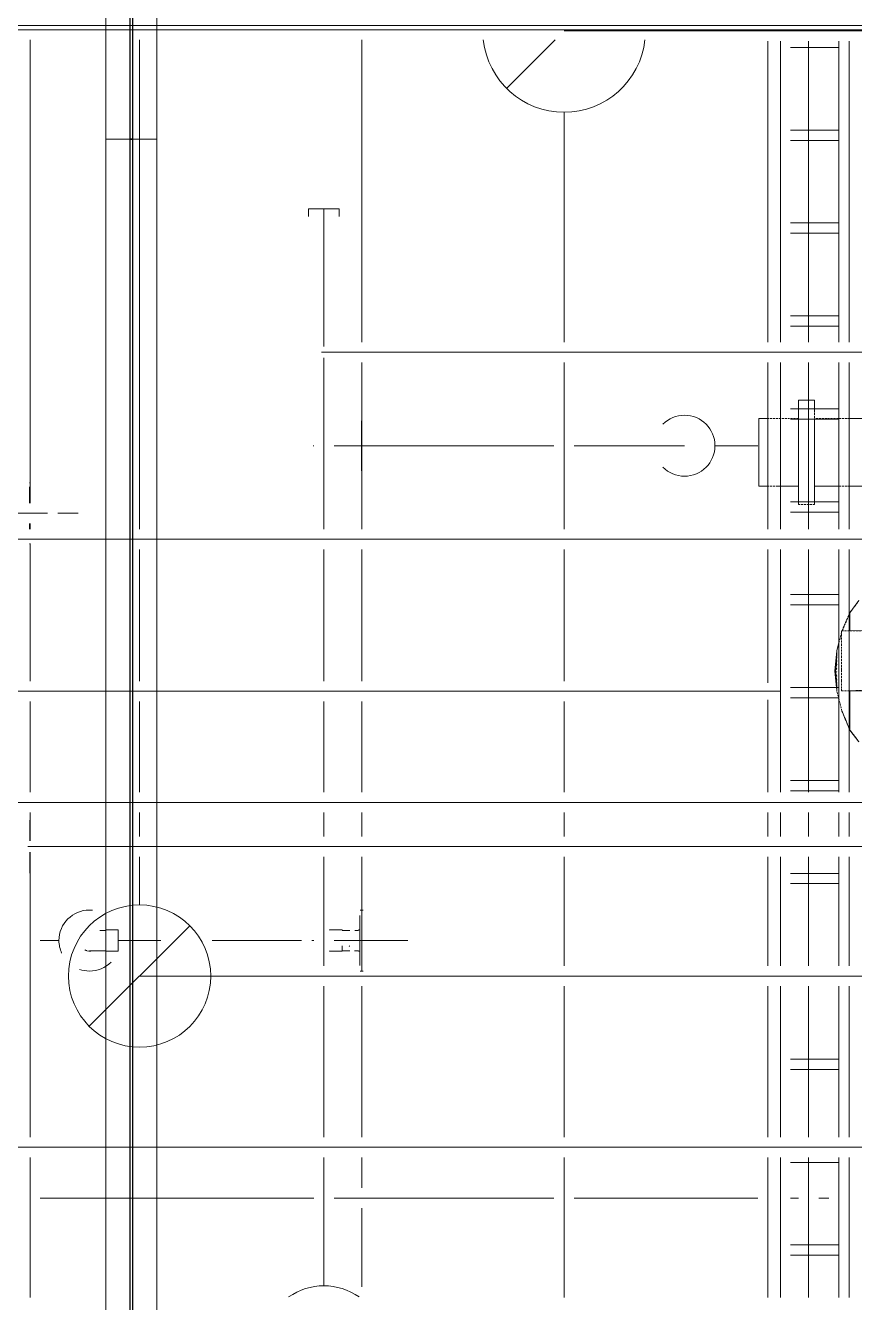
# Model space of a CAD drawing. Header units: centimetres. Extents: x -1906 to 5208, y -261 to 2955.
# Drawn here: x -966.9 to -763.1, y 931.5 to 1245.7 of the extents above; entities that cross this region are included whole.
import ezdxf

# ---------------------------------------------------------------- set-up
doc = ezdxf.new("R2010")
doc.units = ezdxf.units.CM
doc.linetypes.add('Hidden', pattern=[0.714375, 0.47625, -0.238125])
for name, color, linetype, lineweight in [('A-DETL-HDLN', 7, 'Hidden', 18), ('E-CABL-TRAY', 7, 'Continuous', 18), ('E-CABL-TRAY-CNTR', 7, 'Continuous', 18), ('M-EQPM', 7, 'Continuous', 18), ('M-HVAC-DUCT', 7, 'Continuous', 18), ('P-PIPE', 7, 'Continuous', 18), ('S-BEAM', 7, 'Continuous', 18)]:
    doc.layers.add(name, color=color, linetype=linetype, lineweight=lineweight)
doc.layers.add('M-HVAC-DUCT-ANNO', color=7, linetype='Continuous', lineweight=18, true_color=0x007f00)

# ---------------------------------------------------------------- blocks, each defined once
blk = doc.blocks.new('PQ_RVR_EST-01_ZZ_ZZ_MO_T_A_rvt-1-N01 - Planta trazado tuberias refrig exist_ - detalle 1')
at = {"layer": 'S-BEAM', "color": 254, "true_color": 0xcccccc}
for p, q in [((-941.28, 1217.71), (-941.28, 1719.32)), ((-940.57, 1217.71), (-940.57, 1719.32)), ((-947.18, 1217.71), (-947.18, 1693.27)), ((-947.18, 1217.71), (-947.18, 1693.27)), ((-934.68, 1217.71), (-934.68, 1693.27)), ((-934.68, 1217.71), (-934.68, 1693.27)), ((-941.28, 1217.71), (-947.18, 1217.71)), ((-947.18, 1217.71), (-934.68, 1217.71)), ((-934.68, 1217.71), (-947.18, 1217.71)), ((-947.18, 1217.71), (-941.28, 1217.71)), ((-947.18, 1217.71), (-947.18, 737.11)), ((-947.18, 1217.71), (-947.18, 737.11)), ((-941.28, 1217.71), (-941.28, 726.56)), ((-934.68, 1217.71), (-940.57, 1217.71)), ((-940.57, 1217.71), (-934.68, 1217.71)), ((-940.57, 1217.71), (-940.57, 726.56)), ((-934.68, 1217.71), (-934.68, 737.11)), ((-934.68, 1217.71), (-934.68, 737.11))]:
    blk.add_line(p, q, dxfattribs=at)
at = {"layer": 'S-BEAM', "color": 254, "lineweight": 25, "true_color": 0xcccccc}
for p, q in [((-941.28, 1693.27), (-941.28, 1217.71)), ((-940.57, 1217.71), (-940.57, 1693.27)), ((-941.28, 1217.71), (-940.57, 1217.71)), ((-940.57, 1217.71), (-941.28, 1217.71)), ((-941.28, 1217.71), (-941.28, 737.11)), ((-940.57, 737.11), (-940.57, 1217.71))]:
    blk.add_line(p, q, dxfattribs=at)
blk = doc.blocks.new('M_Round Elbow - 1 D-V51-N01 - Planta trazado tuberias refrig exist_ - detalle 1')
at = {"layer": 'M-HVAC-DUCT', "color": 6, "true_color": 0xff00ff}
blk.add_line((-903.9, 1011.79), (-938.9, 1011.79), dxfattribs=at)
blk = doc.blocks.new('M_Round Elbow - 1 D-1410921-N01 - Planta trazado tuberias refrig exist_ - detalle 1')
at = {"layer": 'M-HVAC-DUCT', "color": 6, "true_color": 0xff00ff}
blk.add_line((-853.58, 748.58), (-893.58, 748.58), dxfattribs=at)
blk = doc.blocks.new('Bomba1 - Bomba1-V25-N01 - Planta trazado tuberias refrig exist_ - detalle 1')
at = {"layer": 'A-DETL-HDLN'}
for p, q in [((-130.5, 67.13), (-130.5, 66.5)), ((-130.5, 66.5), (-130.5, 67.13)), ((-130.5, 67.13), (-126.5, 67.13)), ((-130.5, 66.5), (-130.5, 64.68)), ((-130.5, 64.68), (-130.5, 66.5)), ((-126.5, 67.13), (-126.5, 66.5)), ((-126.5, 67.13), (-126.5, 66.5)), ((-126.5, 66.5), (-126.5, 64.68)), ((-126.5, 66.5), (-126.5, 64.68)), ((-130.5, 64.68), (-130.5, 61.84)), ((-130.5, 61.84), (-130.5, 64.68)), ((-126.5, 64.68), (-126.5, 61.84)), ((-126.5, 64.68), (-126.5, 61.84)), ((-140.2, 62.65), (-140.2, 62.01)), ((-130.5, 62.65), (-140.2, 62.65)), ((-130.5, 62.65), (-140.2, 62.65)), ((-140.2, 62.65), (-140.2, 62.01)), ((-140.2, 62.01), (-140.2, 60.2)), ((-140.2, 62.01), (-140.2, 60.2)), ((-140.2, 60.2), (-140.2, 57.5)), ((-140.2, 60.2), (-140.2, 57.5)), ((-130.5, 61.84), (-130.5, 58.27)), ((-130.5, 58.27), (-130.5, 61.84)), ((119.35, 62.65), (-126.5, 62.65)), ((119.35, 62.65), (-126.5, 62.65)), ((-126.5, 61.84), (-126.5, 58.27)), ((-126.5, 61.84), (-126.5, 58.27)), ((-140.2, 57.5), (-140.2, 54.31)), ((-140.2, 57.5), (-140.2, 54.31)), ((-130.5, 58.27), (-130.5, 54.31)), ((-130.5, 54.31), (-130.5, 58.27)), ((-126.5, 58.27), (-126.5, 54.31)), ((-126.5, 58.27), (-126.5, 54.31)), ((-140.2, 51.11), (-140.2, 54.31)), ((-140.2, 54.31), (-140.2, 51.11)), ((-130.5, 54.31), (-130.5, 50.34)), ((-130.5, 50.34), (-130.5, 54.31)), ((-126.5, 54.31), (-126.5, 50.34)), ((-126.5, 54.31), (-126.5, 50.34)), ((-140.2, 48.41), (-140.2, 51.11)), ((-140.2, 51.11), (-140.2, 48.41)), ((-130.5, 50.34), (-130.5, 46.77)), ((-130.5, 46.77), (-130.5, 50.34)), ((-126.5, 50.34), (-126.5, 46.77)), ((-126.5, 50.34), (-126.5, 46.77)), ((-140.2, 46.6), (-140.2, 48.41)), ((-140.2, 46.6), (-140.2, 48.41)), ((-140.2, 45.96), (-140.2, 46.6)), ((-140.2, 46.6), (-140.2, 45.96)), ((-130.5, 45.96), (-140.2, 45.96)), ((-130.5, 46.77), (-130.5, 43.93)), ((-130.5, 43.93), (-130.5, 46.77)), ((-126.5, 43.93), (-126.5, 46.77)), ((-126.5, 46.77), (-126.5, 43.93)), ((119.35, 45.96), (-126.5, 45.96)), ((-130.5, 42.11), (-130.5, 43.93)), ((-130.5, 42.11), (-130.5, 43.93)), ((-130.5, 41.48), (-130.5, 42.11)), ((-130.5, 41.48), (-130.5, 42.11)), ((-130.5, 41.48), (-126.5, 41.48)), ((-130.5, 41.48), (-126.5, 41.48)), ((-126.5, 42.11), (-126.5, 43.93)), ((-126.5, 42.11), (-126.5, 43.93)), ((-126.5, 41.48), (-126.5, 42.11)), ((-126.5, 42.11), (-126.5, 41.48)), ((-117.84, 14.79), (-115.59, 17.86)), ((-117.84, 14.79), (-115.59, 17.86)), ((-117.84, 14.79), (-119.77, 10.38)), ((-119.77, 10.38), (-117.84, 14.79)), ((-119.68, 10.38), (-117.84, 14.79)), ((-119.68, 10.38), (-117.84, 14.79)), ((-117.84, 13.51), (-117.84, 14.79)), ((-117.84, 14.79), (-117.84, 13.51)), ((-117.84, 11.08), (-117.84, 13.51)), ((-117.84, 13.51), (-117.84, 11.08)), ((-119.88, 9.99), (-121.02, 5.45)), ((-119.88, 10.38), (-94.38, 10.49)), ((-119.88, 9.12), (-119.88, 10.38)), ((-119.88, 9.12), (-119.88, 10.38)), ((-117.84, 10.39), (-117.84, 11.08)), ((-117.84, 11.08), (-117.84, 10.39)), ((-119.88, 6.8), (-119.88, 9.12)), ((-119.88, 6.8), (-119.88, 9.12)), ((-119.88, 3.84), (-119.88, 6.8)), ((-119.88, 3.84), (-119.88, 6.8)), ((-121.02, 5.45), (-121.51, 0.45)), ((-121.51, 0.45), (-121.02, 5.45)), ((-121.02, 5.35), (-121.51, 0.45)), ((-121.02, 5.35), (-121.51, 0.45)), ((-121.02, 5.05), (-121.51, 0.45)), ((-121.02, 5.05), (-121.51, 0.45)), ((-121.02, 4.56), (-121.51, 0.45)), ((-121.02, 4.56), (-121.51, 0.45)), ((-121.02, 3.9), (-121.51, 0.45)), ((-121.02, 3.9), (-121.51, 0.45)), ((-119.88, 0.75), (-119.88, 3.84)), ((-119.88, 0.75), (-119.88, 3.84)), ((-121.51, 0.45), (-121.02, 3.1)), ((-121.02, 3.1), (-121.51, 0.45)), ((-121.51, 0.45), (-121.02, 2.19)), ((-121.02, 2.19), (-121.51, 0.45)), ((-121.02, 1.21), (-121.51, 0.45)), ((-121.02, 1.21), (-121.51, 0.45)), ((-121.02, -4.32), (-121.51, 0.45)), ((-121.02, -4.32), (-121.51, 0.45)), ((-121.02, -4.52), (-121.51, 0.45)), ((-121.02, -4.52), (-121.51, 0.45)), ((-121.02, -1.75), (-121.51, 0.45)), ((-121.02, -1.75), (-121.51, 0.45)), ((-121.02, -0.8), (-121.51, 0.45)), ((-121.02, -0.8), (-121.51, 0.45)), ((-121.02, 0.2), (-121.51, 0.45)), ((-121.02, 0.2), (-121.51, 0.45)), ((-121.51, 0.45), (-121.02, -2.61)), ((-121.02, -2.61), (-121.51, 0.45)), ((-121.02, -3.34), (-121.51, 0.45)), ((-121.02, -3.34), (-121.51, 0.45)), ((-121.51, 0.45), (-121.02, -3.92)), ((-121.02, -3.92), (-121.51, 0.45)), ((-119.88, -1.95), (-119.88, 0.75)), ((-119.88, -1.95), (-119.88, 0.75)), ((-119.88, -3.78), (-119.88, -1.95)), ((-119.88, -3.78), (-119.88, -1.95)), ((-119.79, -9.37), (-121.02, -4.52)), ((-119.79, -9.37), (-121.02, -4.52)), ((-119.88, -4.42), (-119.88, -3.78)), ((-119.88, -4.42), (-119.88, -3.78)), ((-119.88, -4.42), (-94.38, -3.87)), ((-94.38, -3.87), (-119.88, -4.42)), ((-94.38, -4.42), (-119.88, -4.42)), ((-119.88, -4.42), (-94.38, -4.42)), ((-117.84, -4.84), (-117.84, -4.42)), ((-117.84, -4.42), (-117.84, -4.84)), ((-117.84, -8.59), (-117.84, -4.84)), ((-117.84, -4.84), (-117.84, -8.59)), ((-119.79, -9.37), (-117.84, -14.04)), ((-117.84, -11.53), (-117.84, -8.59)), ((-117.84, -8.59), (-117.84, -11.53)), ((-117.84, -14.04), (-119.54, -9.98)), ((-117.84, -13.4), (-117.84, -11.53)), ((-117.84, -11.53), (-117.84, -13.4)), ((-117.84, -13.4), (-117.84, -14.04)), ((-117.84, -14.04), (-117.84, -13.4)), ((-117.84, -14.04), (-115.59, -16.96))]:
    blk.add_line(p, q, dxfattribs=at)
at = {"layer": 'M-EQPM'}
for p, q in [((-130.5, 67.13), (-130.5, 66.5)), ((-130.5, 66.5), (-130.5, 67.13)), ((-130.5, 67.13), (-126.5, 67.13)), ((-130.5, 66.5), (-130.5, 64.99)), ((-130.5, 64.99), (-130.5, 66.5)), ((-126.5, 67.13), (-126.5, 66.5)), ((-126.5, 67.13), (-126.5, 66.5)), ((-126.5, 66.5), (-126.5, 64.99)), ((-126.5, 66.5), (-126.5, 64.99)), ((-140.2, 62.65), (-140.2, 62.01)), ((-137.97, 62.65), (-140.2, 62.65)), ((-137.97, 62.65), (-140.2, 62.65)), ((-140.2, 62.65), (-140.2, 62.01)), ((-140.2, 62.01), (-140.2, 60.2)), ((-140.2, 62.01), (-140.2, 60.2)), ((-140.2, 60.2), (-140.2, 57.5)), ((-140.2, 60.2), (-140.2, 57.5)), ((-130.5, 62.45), (-130.5, 61.84)), ((-130.5, 61.84), (-130.5, 62.45)), ((-130.5, 61.84), (-130.5, 58.27)), ((-130.5, 58.27), (-130.5, 61.84)), ((-126.5, 62.45), (-126.5, 61.84)), ((-126.5, 62.45), (-126.5, 61.84)), ((-126.5, 61.84), (-126.5, 58.27)), ((-126.5, 61.84), (-126.5, 58.27)), ((100.74, 62.65), (-117.97, 62.65)), ((100.74, 62.65), (-117.97, 62.65)), ((-140.2, 57.5), (-140.2, 54.31)), ((-140.2, 57.5), (-140.2, 54.31)), ((-130.5, 58.27), (-130.5, 54.31)), ((-130.5, 54.31), (-130.5, 58.27)), ((-126.5, 58.27), (-126.5, 54.31)), ((-126.5, 58.27), (-126.5, 54.31)), ((-140.2, 51.11), (-140.2, 54.31)), ((-140.2, 54.31), (-140.2, 51.11)), ((-130.5, 54.31), (-130.5, 50.34)), ((-130.5, 50.34), (-130.5, 54.31)), ((-126.5, 54.31), (-126.5, 50.34)), ((-126.5, 54.31), (-126.5, 50.34)), ((-140.2, 48.41), (-140.2, 51.11)), ((-140.2, 51.11), (-140.2, 48.41)), ((-130.5, 50.34), (-130.5, 46.77)), ((-130.5, 46.77), (-130.5, 50.34)), ((-126.5, 50.34), (-126.5, 46.77)), ((-126.5, 50.34), (-126.5, 46.77)), ((-140.2, 46.6), (-140.2, 48.41)), ((-140.2, 46.6), (-140.2, 48.41)), ((-140.2, 45.96), (-140.2, 46.6)), ((-140.2, 46.6), (-140.2, 45.96)), ((-137.97, 45.96), (-140.2, 45.96)), ((-130.5, 45.96), (-135.43, 45.96)), ((-130.5, 46.77), (-130.5, 43.93)), ((-130.5, 43.93), (-130.5, 46.77)), ((-126.5, 43.93), (-126.5, 46.77)), ((-126.5, 46.77), (-126.5, 43.93)), ((-120.51, 45.96), (-126.5, 45.96)), ((119.35, 45.96), (-117.97, 45.96)), ((-130.5, 42.13), (-130.5, 43.93)), ((-130.5, 42.13), (-130.5, 43.93)), ((-126.5, 42.13), (-126.5, 43.93)), ((-126.5, 42.13), (-126.5, 43.93)), ((-117.84, 14.79), (-115.59, 17.86)), ((-117.84, 14.79), (-115.59, 17.86)), ((-117.97, 14.48), (-117.84, 14.79)), ((-117.97, 14.48), (-117.84, 14.79)), ((-117.84, 14.79), (-117.97, 14.49)), ((-117.97, 14.49), (-117.84, 14.79)), ((-117.84, 13.51), (-117.84, 14.79)), ((-117.84, 14.79), (-117.84, 13.51)), ((-117.84, 11.08), (-117.84, 13.51)), ((-117.84, 13.51), (-117.84, 11.08)), ((-117.97, 10.39), (-94.38, 10.49)), ((-117.84, 10.39), (-117.84, 11.08)), ((-117.84, 11.08), (-117.84, 10.39)), ((-120.51, 7.48), (-121.02, 5.45)), ((-121.02, 5.45), (-121.51, 0.45)), ((-121.51, 0.45), (-121.02, 5.45)), ((-121.02, 5.35), (-121.51, 0.45)), ((-121.02, 5.35), (-121.51, 0.45)), ((-121.02, 5.05), (-121.51, 0.45)), ((-121.02, 5.05), (-121.51, 0.45)), ((-121.02, 4.56), (-121.51, 0.45)), ((-121.02, 4.56), (-121.51, 0.45)), ((-121.02, 3.9), (-121.51, 0.45)), ((-121.02, 3.9), (-121.51, 0.45)), ((-121.51, 0.45), (-121.02, 3.1)), ((-121.02, 3.1), (-121.51, 0.45)), ((-121.51, 0.45), (-121.02, 2.19)), ((-121.02, 2.19), (-121.51, 0.45)), ((-121.02, 1.21), (-121.51, 0.45)), ((-121.02, 1.21), (-121.51, 0.45)), ((-121.1, -3.59), (-121.51, 0.45)), ((-121.1, -3.59), (-121.51, 0.45)), ((-121.12, -3.59), (-121.51, 0.45)), ((-121.12, -3.59), (-121.51, 0.45)), ((-121.02, -1.75), (-121.51, 0.45)), ((-121.02, -1.75), (-121.51, 0.45)), ((-121.02, -0.8), (-121.51, 0.45)), ((-121.02, -0.8), (-121.51, 0.45)), ((-121.02, 0.2), (-121.51, 0.45)), ((-121.02, 0.2), (-121.51, 0.45)), ((-121.51, 0.45), (-121.02, -2.61)), ((-121.02, -2.61), (-121.51, 0.45)), ((-121.02, -3.34), (-121.51, 0.45)), ((-121.02, -3.34), (-121.51, 0.45)), ((-121.51, 0.45), (-121.06, -3.59)), ((-121.06, -3.59), (-121.51, 0.45)), ((-120.51, -6.54), (-120.62, -6.13)), ((-120.51, -6.54), (-120.62, -6.13)), ((-117.97, -4.38), (-94.38, -3.87)), ((-94.38, -3.87), (-117.97, -4.38)), ((-94.38, -4.42), (-117.97, -4.42)), ((-117.97, -4.42), (-94.38, -4.42)), ((-117.84, -4.84), (-117.84, -4.42)), ((-117.84, -4.42), (-117.84, -4.84)), ((-117.84, -8.59), (-117.84, -4.84)), ((-117.84, -4.84), (-117.84, -8.59)), ((-117.84, -11.53), (-117.84, -8.59)), ((-117.84, -8.59), (-117.84, -11.53)), ((-117.84, -13.4), (-117.84, -11.53)), ((-117.84, -11.53), (-117.84, -13.4)), ((-117.97, -13.74), (-117.84, -14.04)), ((-117.84, -14.04), (-117.97, -13.74)), ((-117.84, -13.4), (-117.84, -14.04)), ((-117.84, -14.04), (-117.84, -13.4)), ((-117.84, -14.04), (-115.59, -16.96))]:
    blk.add_line(p, q, dxfattribs=at)
blk = doc.blocks.new('Elbow PVC NCh - Elbow PVC NCh-V61-N01 - Planta trazado tuberias refrig exist_ - detalle 1')
at = {"layer": 'A-DETL-HDLN', "color": 6, "linetype": 'Continuous', "true_color": 0xff00ff}
for p, q in [((-951.23, 1023.03), (-951.23, 1023.03)), ((-944.13, 1023.15), (-947.23, 1023.15)), ((-947.23, 1023.15), (-947.23, 1020.53)), ((-944.13, 1020.53), (-944.13, 1023.15)), ((-947.23, 1020.53), (-947.23, 1017.91)), ((-944.13, 1017.91), (-944.13, 1020.53)), ((-947.23, 1017.91), (-944.13, 1017.91))]:
    blk.add_line(p, q, dxfattribs=at)
at = {"layer": 'A-DETL-HDLN', "color": 6, "linetype": 'Continuous', "true_color": 0xff00ff, "flags": 128}
for points in [[(-947.23, 1023.03), (-947.39, 1023.03), (-947.55, 1023.03), (-947.71, 1023.03), (-947.87, 1023.03), (-948.03, 1023.03), (-948.18, 1023.03), (-948.34, 1023.03), (-948.49, 1023.03), (-948.64, 1023.03)], [(-951.23, 1018.03), (-951.23, 1018.03), (-951.22, 1018.03), (-951.21, 1018.03), (-951.18, 1018.03), (-951.15, 1018.03), (-951.12, 1018.03), (-951.08, 1018.03), (-951.03, 1018.03), (-950.98, 1018.03), (-950.92, 1018.03), (-950.85, 1018.03), (-950.78, 1018.03), (-950.71, 1018.03), (-950.62, 1018.03), (-950.54, 1018.03), (-950.44, 1018.03), (-950.34, 1018.03), (-950.24, 1018.03), (-950.13, 1018.03), (-950.02, 1018.03), (-949.9, 1018.03), (-949.78, 1018.03), (-949.66, 1018.03), (-949.53, 1018.03), (-949.4, 1018.03), (-949.26, 1018.03), (-949.12, 1018.03), (-948.98, 1018.03), (-948.83, 1018.03), (-948.68, 1018.03), (-948.53, 1018.03), (-948.38, 1018.03), (-948.23, 1018.03), (-948.07, 1018.03), (-947.91, 1018.03), (-947.76, 1018.03), (-947.6, 1018.03), (-947.44, 1018.03), (-947.28, 1018.03), (-947.23, 1018.03)]]:
    blk.add_lwpolyline(points, dxfattribs=at)
at = {"layer": 'A-DETL-HDLN', "color": 6, "linetype": 'Continuous', "true_color": 0xff00ff}
for radius, start, end in [(2.62, 245.1498, 287.3111), (2.5, 245.037, 255)]:
    blk.add_arc((-951.23, 1020.53), radius, start, end, dxfattribs=at)
blk = doc.blocks.new('Elbow PVC NCh - Elbow PVC NCh-1393806-N01 - Planta trazado tuberias refrig exist_ - detalle 1')
at = {"layer": 'A-DETL-HDLN', "color": 6, "linetype": 'Continuous', "true_color": 0xff00ff}
blk.add_line((-885.09, 1023.03), (-885.08, 1023.03), dxfattribs=at)
at = {"layer": 'P-PIPE', "color": 6, "true_color": 0xff00ff}
for p, q in [((-889.11, 1023.15), (-892.21, 1023.15)), ((-892.21, 1023.15), (-892.21, 1023.04)), ((-889.11, 1023.04), (-889.11, 1023.15)), ((-884.89, 1023.15), (-885.08, 1023.15)), ((-892.21, 1018.03), (-892.21, 1017.91)), ((-889.11, 1017.91), (-889.11, 1019.22)), ((-892.21, 1017.91), (-889.11, 1017.91)), ((-885.08, 1017.91), (-884.89, 1017.91))]:
    blk.add_line(p, q, dxfattribs=at)
at = {"layer": 'P-PIPE', "color": 6, "true_color": 0xff00ff, "flags": 128}
for points in [[(-889.11, 1023.03), (-888.95, 1023.03), (-888.79, 1023.03), (-888.63, 1023.03), (-888.47, 1023.03), (-888.31, 1023.03), (-888.15, 1023.03), (-887.99, 1023.03), (-887.84, 1023.03), (-887.69, 1023.03), (-887.54, 1023.03), (-887.39, 1023.03), (-887.25, 1023.03), (-887.23, 1023.03)], [(-886, 1023.03), (-885.9, 1023.03), (-885.8, 1023.03), (-885.71, 1023.03), (-885.65, 1023.03)], [(-885.63, 1023.03), (-885.55, 1023.03), (-885.48, 1023.03), (-885.41, 1023.03), (-885.35, 1023.03), (-885.29, 1023.03), (-885.24, 1023.03), (-885.2, 1023.03), (-885.16, 1023.03), (-885.13, 1023.03), (-885.11, 1023.03), (-885.09, 1023.03), (-885.08, 1023.03)], [(-887.23, 1018.03), (-887.28, 1018.03), (-887.42, 1018.03), (-887.57, 1018.03), (-887.72, 1018.03), (-887.88, 1018.03), (-888.03, 1018.03), (-888.19, 1018.03), (-888.34, 1018.03), (-888.5, 1018.03), (-888.66, 1018.03), (-888.82, 1018.03), (-888.99, 1018.03), (-889.11, 1018.03)], [(-885.65, 1018.03), (-885.73, 1018.03), (-885.82, 1018.03), (-885.92, 1018.03), (-886.02, 1018.03)], [(-885.08, 1018.03), (-885.09, 1018.03), (-885.11, 1018.03), (-885.14, 1018.03), (-885.17, 1018.03), (-885.21, 1018.03), (-885.25, 1018.03), (-885.3, 1018.03), (-885.36, 1018.03), (-885.42, 1018.03), (-885.49, 1018.03), (-885.57, 1018.03), (-885.65, 1018.03)]]:
    blk.add_lwpolyline(points, dxfattribs=at)
at = {"layer": 'P-PIPE', "color": 6, "true_color": 0xff00ff}
blk.add_ellipse((-885.08, 1020.53), major_axis=(0, 2.62), ratio=0.998195, start_param=2.094395, end_param=2.166599, dxfattribs=at)

msp = doc.modelspace()

# ---------------------------------------------------------------- linework, layer by layer
at = {"layer": 'A-DETL-HDLN', "color": 6, "linetype": 'Continuous', "true_color": 0xff00ff}
msp.add_line((-944.13, 1020.53), (-933.69, 1020.53), dxfattribs=at)
for start, end in [(270, 315), (251.0672, 270)]:
    msp.add_arc((-951.23, 1020.53), 7.5, start, end, dxfattribs=at)
at = {"layer": 'E-CABL-TRAY'}
for p, q in [((-784.35, 1167.78), (-784.35, 1241.83)), ((-766.89, 1167.78), (-766.89, 1241.83)), ((-764.35, 1167.78), (-764.35, 1241.83)), ((-766.89, 1240.26), (-778.79, 1240.26)), ((-766.89, 1219.94), (-778.79, 1219.94)), ((-766.89, 1217.4), (-778.79, 1217.4)), ((-766.89, 1197.08), (-778.79, 1197.08)), ((-766.89, 1194.54), (-778.79, 1194.54)), ((-766.89, 1174.22), (-778.79, 1174.22)), ((-766.89, 1171.68), (-778.79, 1171.68)), ((-784.35, 1121.77), (-784.35, 1162.78)), ((-766.89, 1121.77), (-766.89, 1162.78)), ((-764.35, 1121.77), (-764.35, 1162.78)), ((-766.89, 1151.36), (-778.79, 1151.36)), ((-766.89, 1148.82), (-778.79, 1148.82)), ((-766.89, 1128.5), (-778.79, 1128.5)), ((-766.89, 1125.96), (-778.79, 1125.96)), ((-784.35, 1083.93), (-784.35, 1116.77)), ((-766.89, 1057), (-766.89, 1116.77)), ((-764.35, 1057), (-764.35, 1116.77)), ((-766.89, 1105.64), (-778.79, 1105.64)), ((-766.89, 1103.1), (-778.79, 1103.1)), ((-766.89, 1082.78), (-778.79, 1082.78)), ((-784.35, 1057), (-784.35, 1079.76)), ((-766.89, 1080.24), (-778.79, 1080.24)), ((-766.89, 1059.92), (-778.79, 1059.92)), ((-766.89, 1057.38), (-778.79, 1057.38)), ((-784.35, 1046.15), (-784.35, 1052)), ((-766.89, 1046.15), (-766.89, 1052)), ((-764.35, 1046.15), (-764.35, 1052)), ((-784.35, 1014.29), (-784.35, 1041.15)), ((-766.89, 1014.29), (-766.89, 1041.15)), ((-764.35, 1014.29), (-764.35, 1041.15)), ((-766.89, 1037.06), (-778.79, 1037.06)), ((-766.89, 1034.52), (-778.79, 1034.52)), ((-784.35, 972.18), (-784.35, 1009.29)), ((-766.89, 972.18), (-766.89, 1009.29)), ((-764.35, 972.18), (-764.35, 1009.29)), ((-766.89, 991.34), (-778.79, 991.34)), ((-766.89, 988.8), (-778.79, 988.8)), ((-784.35, 932.73), (-784.35, 967.18)), ((-766.89, 965.94), (-778.79, 965.94)), ((-766.89, 932.73), (-766.89, 967.18)), ((-764.35, 932.73), (-764.35, 967.18)), ((-766.89, 945.62), (-778.79, 945.62)), ((-766.89, 943.08), (-778.79, 943.08))]:
    msp.add_line(p, q, dxfattribs=at)
at = {"layer": 'E-CABL-TRAY-CNTR'}
for p, q in [((-774.35, 1167.78), (-774.35, 1241.83)), ((-774.35, 1121.77), (-774.35, 1162.78)), ((-774.35, 1057), (-774.35, 1116.77)), ((-774.35, 1046.15), (-774.35, 1052)), ((-774.35, 1014.29), (-774.35, 1041.15)), ((-774.35, 972.18), (-774.35, 1009.29)), ((-774.35, 932.73), (-774.35, 967.18))]:
    msp.add_line(p, q, dxfattribs=at)
at = {"layer": 'M-HVAC-DUCT', "color": 6, "true_color": 0xff00ff}
for p, q in [((-969.45, 1245.65), (-301.45, 1245.65)), ((-826.99, 1244.33), (-451.83, 1244.33)), ((-938.9, 1242.13), (-938.9, 1121.77)), ((-834.49, 1224.33), (-834.49, 1167.78)), ((-897.33, 1200.58), (-897.33, 1198.67)), ((-897.33, 1200.58), (-889.83, 1200.58)), ((-893.58, 1172.78), (-893.58, 1200.58)), ((-889.83, 1200.58), (-889.83, 1198.67)), ((-893.58, 1172.78), (-893.58, 1166.65)), ((-894.13, 1165.28), (-893.58, 1165.28)), ((-894.13, 1165.28), (-886.74, 1165.28)), ((-893.58, 1163.91), (-893.58, 1157.78)), ((-736.74, 1165.28), (-886.74, 1165.28)), ((-834.49, 1162.78), (-834.49, 1121.77)), ((-893.58, 1121.77), (-893.58, 1157.78)), ((-938.9, 1116.77), (-938.9, 1084.35)), ((-893.58, 1084.35), (-893.58, 1116.77)), ((-834.49, 1116.77), (-834.49, 1084.35)), ((-938.9, 1079.35), (-938.9, 1057)), ((-893.58, 1057), (-893.58, 1079.35)), ((-834.49, 1079.35), (-834.49, 1057)), ((-938.9, 1052), (-938.9, 1046.15)), ((-893.58, 1046.15), (-893.58, 1052)), ((-834.49, 1052), (-834.49, 1046.15)), ((-938.9, 1041.15), (-938.9, 1029.29)), ((-893.58, 1014.29), (-893.58, 1041.15)), ((-834.49, 1041.15), (-834.49, 1014.29)), ((-931.4, 1011.79), (-510.98, 1011.79)), ((-893.58, 972.18), (-893.58, 1009.29)), ((-834.49, 1009.29), (-834.49, 972.18)), ((-1004.54, 969.68), (-376.54, 969.68)), ((-893.58, 935.58), (-893.58, 967.18)), ((-834.49, 967.18), (-834.49, 932.73))]:
    msp.add_line(p, q, dxfattribs=at)
at = {"layer": 'M-HVAC-DUCT', "color": 5, "true_color": 0x0000ff}
for p, q in [((-781.29, 1167.78), (-781.29, 1241.83)), ((-781.29, 1121.77), (-781.29, 1162.78)), ((-781.29, 1089.35), (-781.29, 1116.77)), ((-781.29, 1089.35), (-781.29, 1074.35)), ((-1009.54, 1081.85), (-789.15, 1081.85)), ((-781.58, 1081.85), (-789.15, 1081.85)), ((-781.58, 1081.85), (-781.29, 1081.85)), ((-781.29, 1057), (-781.29, 1074.35)), ((-781.29, 1046.15), (-781.29, 1052)), ((-781.29, 1014.29), (-781.29, 1041.15)), ((-781.29, 972.18), (-781.29, 1009.29)), ((-781.29, 932.73), (-781.29, 967.18))]:
    msp.add_line(p, q, dxfattribs=at)
at = {"layer": 'M-HVAC-DUCT-ANNO', "color": 6, "true_color": 0xff00ff}
for p, q in [((-836.68, 1242.13), (-848.63, 1230.18)), ((-926.52, 1024.17), (-951.27, 999.42))]:
    msp.add_line(p, q, dxfattribs=at)
for centre, radius, start, end in [((-834.49, 1244.33), 20, 186.353, 353.6456), ((-938.9, 1011.79), 17.5, 0, 180), ((-938.9, 1011.79), 17.5, 180, 0), ((-893.58, 920.58), 15, 54.7238, 125.2762)]:
    msp.add_arc(centre, radius, start, end, dxfattribs=at)
at = {"layer": 'P-PIPE', "color": 6, "true_color": 0xff00ff}
for p, q in [((-1029.03, 1244.63), (-269.77, 1244.62)), ((-965.83, 1242.13), (-965.83, 1133.14)), ((-884.28, 1167.78), (-884.28, 1242.13)), ((-884.28, 1149.77), (-884.28, 1162.78)), ((-884.27, 1149.77), (-884.3, 1149.77)), ((-884.3, 1148.43), (-884.3, 1136.11)), ((-884.28, 1149.77), (-884.28, 1134.77)), ((-896.17, 1142.27), (-896.08, 1142.27)), ((-896.17, 1142.27), (-896.08, 1142.27)), ((-891.08, 1142.27), (-884.11, 1142.27)), ((-891.08, 1142.27), (-872.17, 1142.27)), ((-884.28, 1142.27), (-884.3, 1142.27)), ((-884.11, 1142.27), (-872.17, 1142.27)), ((-876.65, 1142.27), (-876.71, 1142.27)), ((-876.68, 1142.27), (-836.99, 1142.27)), ((-831.99, 1142.27), (-812.39, 1142.27)), ((-804.89, 1142.27), (-812.39, 1142.27)), ((-797.39, 1142.27), (-786.85, 1142.27)), ((-884.27, 1134.77), (-884.3, 1134.77)), ((-884.28, 1121.77), (-884.28, 1134.77)), ((-965.99, 1128.14), (-965.99, 1132.14)), ((-965.7, 1133.14), (-965.97, 1133.14)), ((-965.83, 1128.14), (-965.83, 1133.14)), ((-972.35, 1125.64), (-961.54, 1125.64)), ((-966.94, 1125.64), (-965.94, 1125.64)), ((-965.83, 1125.64), (-965.99, 1125.64)), ((-959.04, 1125.64), (-954, 1125.64)), ((-959.04, 1125.64), (-954, 1125.64)), ((-959.04, 1125.64), (-957.47, 1125.64)), ((-965.99, 1121.77), (-965.99, 1123.14)), ((-965.83, 1121.77), (-965.83, 1123.14)), ((-519.17, 1119.27), (-1023.69, 1119.27)), ((-965.7, 1118.14), (-965.97, 1118.14)), ((-965.83, 1118.14), (-965.83, 1084.35)), ((-884.28, 1084.35), (-884.28, 1116.77)), ((-965.83, 1079.35), (-965.83, 1057)), ((-884.28, 1057), (-884.28, 1079.35)), ((-549.96, 1054.5), (-1009.54, 1054.5)), ((-965.91, 1045.02), (-965.91, 1050.15)), ((-965.76, 1051.15), (-965.9, 1051.15)), ((-965.83, 1052), (-965.83, 1051.15)), ((-965.83, 1045.02), (-965.83, 1051.15)), ((-884.28, 1046.15), (-884.28, 1052)), ((-966.42, 1043.65), (-965.89, 1043.65)), ((-966.42, 1043.65), (-959, 1043.65)), ((-542.51, 1043.65), (-959, 1043.65)), ((-965.91, 1037.14), (-965.91, 1042.28)), ((-965.83, 1036.15), (-965.83, 1042.27)), ((-884.28, 1028.03), (-884.28, 1041.15)), ((-965.76, 1036.15), (-965.9, 1036.15)), ((-965.83, 1036.15), (-965.83, 972.18)), ((-883.91, 1028.03), (-884.65, 1028.03)), ((-884.28, 1028.03), (-884.28, 1013.03)), ((-884.73, 1026.69), (-884.73, 1014.38)), ((-958.73, 1020.53), (-963.33, 1020.53)), ((-899.06, 1020.53), (-921.03, 1020.53)), ((-896.57, 1020.53), (-896.08, 1020.53)), ((-896.57, 1020.53), (-896.08, 1020.53)), ((-891.08, 1020.53), (-884.03, 1020.53)), ((-891.08, 1020.53), (-872.9, 1020.53)), ((-889.67, 1020.53), (-878.38, 1020.53)), ((-884.89, 1020.53), (-884.74, 1020.53)), ((-884.28, 1020.53), (-884.73, 1020.53)), ((-884.03, 1020.53), (-872.9, 1020.53)), ((-883.91, 1013.03), (-884.65, 1013.03)), ((-884.28, 972.18), (-884.28, 1009.29)), ((-965.83, 967.18), (-965.83, 932.73)), ((-884.28, 959.67), (-884.28, 967.18)), ((-963.35, 957.17), (-960.73, 957.17)), ((-960.73, 957.17), (-896.08, 957.17)), ((-891.08, 957.17), (-836.99, 957.17)), ((-831.99, 957.17), (-786.85, 957.17)), ((-778.79, 957.17), (-776.85, 957.17)), ((-771.85, 957.17), (-769.39, 957.17)), ((-884.28, 935.34), (-884.28, 954.67))]:
    msp.add_line(p, q, dxfattribs=at)
for centre, start, end in [((-804.89, 1142.27), 90, 135), ((-804.89, 1142.27), 0, 90), ((-804.89, 1142.27), 270, 0), ((-804.89, 1142.27), 225, 270), ((-951.23, 1020.53), 90, 180), ((-951.23, 1020.53), 84.4173, 90), ((-951.23, 1020.53), 180, 204.3137)]:
    msp.add_arc(centre, 7.5, start, end, dxfattribs=at)

# ---------------------------------------------------------------- block references
at = {"lineweight": 5}
msp.add_blockref('PQ_RVR_EST-01_ZZ_ZZ_MO_T_A_rvt-1-N01 - Planta trazado tuberias refrig exist_ - detalle 1', (0, 0), dxfattribs=at)
at = {"layer": 'A-DETL-HDLN'}
msp.add_blockref('Bomba1 - Bomba1-V25-N01 - Planta trazado tuberias refrig exist_ - detalle 1', (-646.38, 1086.36), dxfattribs=at)
at = {"layer": 'A-DETL-HDLN', "color": 6, "linetype": 'Continuous', "true_color": 0xff00ff}
for name in ['Elbow PVC NCh - Elbow PVC NCh-V61-N01 - Planta trazado tuberias refrig exist_ - detalle 1', 'Elbow PVC NCh - Elbow PVC NCh-1393806-N01 - Planta trazado tuberias refrig exist_ - detalle 1']:
    msp.add_blockref(name, (0, 0), dxfattribs=at)
at = {"layer": 'M-HVAC-DUCT', "color": 6, "true_color": 0xff00ff}
for name, p in [('M_Round Elbow - 1 D-1410921-N01 - Planta trazado tuberias refrig exist_ - detalle 1', (59.09, 495.75)), ('M_Round Elbow - 1 D-V51-N01 - Planta trazado tuberias refrig exist_ - detalle 1', (0, 0))]:
    msp.add_blockref(name, p, dxfattribs=at)

doc.saveas('drawing.dxf')
